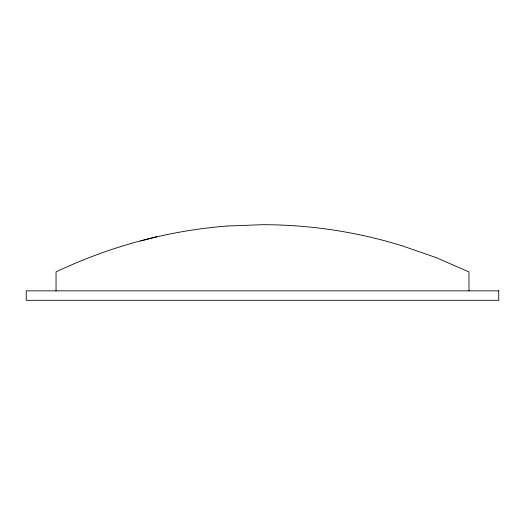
<?xml version="1.0" encoding="UTF-8"?>
<svg xmlns="http://www.w3.org/2000/svg" width="525" height="525" viewBox="0 0 525 525"><rect width="100%" height="100%" fill="white"/><g stroke="black" fill="none" stroke-linecap="round" stroke-linejoin="round"><path stroke-width="0.79" d="M140.752 241.001L156.87 236.663M226.931 226.032C167.757 230.744 109.607 246.369 56.037 271.95L56.037 290.85M227.03 226.032L262.5 224.7A474.679 473.484 -90 0 1 402.419 245.897L436.354 257.683L468.963 271.95L468.963 290.85M498.75 290.85L26.25 290.85L26.25 300.3L498.75 300.3L498.75 290.85"/></g></svg>
